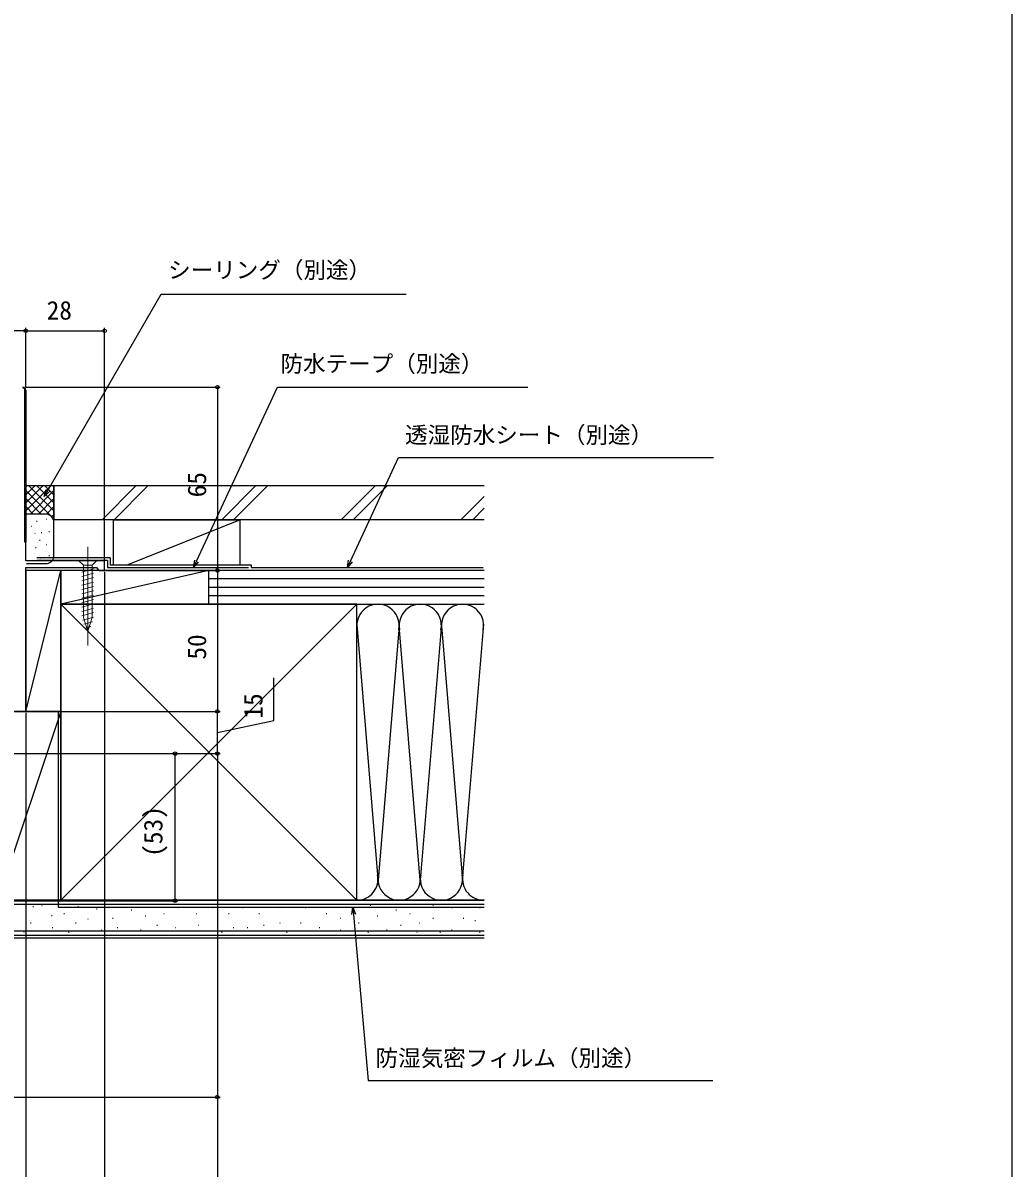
# Model space of a CAD drawing. Units: millimetres, scale not verified. Extents: x -525 to 525, y -783 to 778.
# Drawn here: x 174 to 525, y -549.7 to -143.5 of the extents above; entities that cross this region are included whole.
import ezdxf
from ezdxf.enums import TextEntityAlignment as Align

# ---------------------------------------------------------------- set-up
doc = ezdxf.new("R2010")
doc.units = ezdxf.units.MM
doc.header["$LTSCALE"] = 4
for name, color, linetype in [('0-3_YKK_11', 7, 'Continuous'), ('0-7_YKK_D', 6, 'Continuous'), ('0-8_YKK_ZWAK', 7, 'Continuous'), ('0-9_YSS_K', 3, 'Continuous'), ('0-A_YSS_KE', 3, 'Continuous')]:
    doc.layers.add(name, color=color, linetype=linetype)
doc.layers.add('0-5_YKK_13', color=4, linetype='Continuous', lineweight=18)
doc.styles.add('ＭＳ ゴシック', font='')
doc.styles.get('ＭＳ ゴシック').set_extended_font_data('MS Gothic')

msp = doc.modelspace()

# ---------------------------------------------------------------- linework, layer by layer
at = {"layer": '0-3_YKK_11'}
for p, q in [((174.697, -273.709), (174.963, -273.443)), ((174.697, -276.537), (174.997, -276.237)), ((174.997, -334.3), (174.997, -273.7)), ((174.697, -279.366), (174.997, -279.066)), ((174.697, -282.194), (174.997, -281.894)), ((174.697, -285.023), (174.997, -284.723)), ((174.697, -287.851), (174.997, -287.551)), ((174.697, -290.679), (174.997, -290.379)), ((174.697, -293.508), (174.997, -293.208)), ((174.697, -296.336), (174.997, -296.036)), ((174.697, -299.165), (174.997, -298.865)), ((174.697, -301.993), (174.997, -301.693)), ((174.697, -304.822), (174.997, -304.522)), ((174.697, -307.65), (174.997, -307.35)), ((174.697, -310.478), (174.997, -310.178)), ((174.697, -313.307), (174.997, -313.007)), ((174.697, -316.135), (174.997, -315.835)), ((174.697, -318.964), (174.997, -318.664)), ((174.697, -321.792), (174.997, -321.492)), ((174.697, -324.621), (174.997, -324.321)), ((174.697, -327.449), (174.997, -327.149))]:
    msp.add_line(p, q, dxfattribs=at)
for points in [[(174.997, -273.7), (174.997, -327.7), (174.697, -327.7), (174.697, -273.7)], [(167.197, -387.7), (169.838, -387.7), (170.022, -387.58), (170.572, -387.58), (170.755, -387.7), (174.997, -387.7), (174.997, -336.7), (200.097, -336.7), (200.597, -337.2), (201.097, -337.7), (202.997, -337.7), (202.997, -334.3), (174.997, -334.3)]]:
    msp.add_lwpolyline(points, dxfattribs=at)
for radius in [1, 1, 0.7]:
    msp.add_arc((173.997, -273.7), radius, 0.00001, 89.99999, dxfattribs=at)
at = {"layer": '0-5_YKK_13'}
for p, q in [((196.997, -329.3), (196.997, -364.3)), ((200.097, -334.3), (193.897, -334.3)), ((193.897, -334.3), (195.447, -335.85)), ((194.897, -338.276), (199.097, -337.151)), ((195.447, -335.85), (195.447, -354.384)), ((198.547, -335.85), (195.447, -335.85)), ((200.097, -334.3), (198.547, -335.85)), ((198.547, -354.384), (198.547, -335.85)), ((194.897, -339.829), (199.097, -338.704)), ((194.897, -341.382), (199.097, -340.257)), ((194.897, -342.935), (199.097, -341.81)), ((194.897, -344.488), (199.097, -343.363)), ((194.897, -346.041), (199.097, -344.916)), ((194.897, -347.594), (199.097, -346.469)), ((194.897, -349.147), (199.097, -348.021)), ((194.897, -350.7), (199.097, -349.574)), ((194.897, -352.253), (199.097, -351.127)), ((194.897, -353.806), (199.097, -352.68)), ((195.156, -355.289), (199.097, -354.233)), ((196.997, -359.3), (195.447, -354.384)), ((195.607, -356.721), (198.643, -355.908)), ((196.997, -359.3), (198.547, -354.384)), ((196.059, -358.153), (198.108, -357.604))]:
    msp.add_line(p, q, dxfattribs=at)
at = {"layer": '0-7_YKK_D'}
for p, q in [((175, -272.7), (175, -251.7)), ((175, -272.7), (175, -251.7)), ((203, -333.8), (203, -251.7)), ((175, -252.7), (163, -252.7)), ((175, -252.7), (203, -252.7)), ((175, -272.7), (244, -272.7)), ((243, -272.7), (243, -337.7)), ((203, -338.2), (203, -625.512)), ((203.5, -337.7), (244, -337.7)), ((203.5, -337.7), (244, -337.7)), ((243, -337.7), (243, -387.7)), ((174.997, -388.2), (174.997, -605.512)), ((174.997, -388.2), (174.997, -625.512)), ((175, -388.2), (175, -625.512)), ((175.497, -387.7), (244, -387.7)), ((175.5, -387.7), (244, -387.7)), ((243, -402.7), (243, -387.7)), ((147.25, -402.7), (244, -402.7)), ((147.254, -402.7), (244.004, -402.7)), ((148.247, -402.7), (229.012, -402.7)), ((228.012, -454.873), (228.012, -402.7)), ((-27.619, -454.873), (229.012, -454.873)), ((-21.384, -524.512), (244.004, -524.512))]:
    msp.add_line(p, q, dxfattribs=at)
for points in [[(181.547, -311.532), (182.822, -309.324), (223.026, -239.688), (310.044, -239.684)], [(234.496, -336.7), (235.573, -334.389), (264.339, -272.7), (353.18, -272.7)], [(289.131, -336.7), (290.208, -334.389), (307.317, -297.7), (419.051, -297.7)], [(183.414, -309.665), (181.547, -311.532), (182.23, -308.982)], [(236.192, -334.678), (234.496, -336.7), (234.954, -334.1)], [(290.828, -334.678), (289.131, -336.7), (289.589, -334.1)], [(243, -395.2), (263, -390.892), (263, -375.846)], [(243.004, -402.7), (243.004, -524.512), (243.004, -661.599)], [(290.668, -459.8), (291.127, -457.2), (292.03, -459.681)], [(291.127, -457.2), (291.349, -459.74), (296.505, -518.673), (418.827, -518.673)]]:
    msp.add_lwpolyline(points, dxfattribs=at)
for centre in [(175, -252.7), (175, -252.7), (203, -252.7), (243, -272.7), (243, -337.7), (243, -337.7), (243, -387.7), (243, -387.7), (228.012, -402.7), (243, -402.7), (243.004, -402.7), (228.012, -454.873), (243.004, -524.512)]:
    msp.add_circle(centre, 0.637, dxfattribs=at)
at = {"layer": '0-8_YKK_ZWAK'}
msp.add_lwpolyline([(-525, -782.7), (525, -782.7), (525, 747.3)], dxfattribs=at)
at = {"layer": '0-9_YSS_K'}
for p, q in [((185, -307.7), (175, -307.7)), ((175, -316.558), (183.858, -307.7)), ((175, -313.729), (181.029, -307.7)), ((175, -310.901), (178.201, -307.7)), ((175, -308.073), (175.373, -307.7)), ((176.142, -307.7), (185, -316.558)), ((178.971, -307.7), (185, -313.729)), ((181.799, -307.7), (185, -310.901)), ((184.627, -307.7), (185, -308.073)), ((185, -320.7), (185, -307.7)), ((214.11, -307.7), (202.11, -319.7)), ((218.353, -307.7), (206.353, -319.7)), ((256.537, -307.7), (244.537, -319.7)), ((260.779, -307.7), (248.779, -319.7)), ((298.963, -307.7), (286.963, -319.7)), ((303.206, -307.7), (291.206, -319.7)), ((175, -309.386), (185, -319.386)), ((175, -312.215), (180.485, -317.7)), ((176.686, -317.7), (185, -309.386)), ((179.515, -317.7), (185, -312.215)), ((337.658, -311.431), (329.389, -319.7)), ((175, -315.043), (177.675, -317.718)), ((182.325, -317.718), (185, -315.043)), ((337.658, -315.674), (333.632, -319.7)), ((182, -317.7), (175, -317.7)), ((178.857, -320.195), (179.057, -320.195)), ((182.195, -319.528), (182.395, -319.528)), ((184.205, -318.666), (185, -317.872)), ((185, -332.7), (185, -320.7)), ((206, -319.7), (206, -335.7)), ((206, -319.7), (251, -319.7)), ((211, -335.7), (251, -319.7)), ((251, -319.7), (251, -335.7)), ((177.001, -322.026), (177.201, -322.026)), ((178.189, -324.535), (178.389, -324.535)), ((180.526, -324.201), (180.726, -324.201)), ((183.196, -323.867), (183.396, -323.867)), ((179.923, -326.994), (180.123, -326.994)), ((182.195, -328.541), (182.395, -328.541)), ((178.523, -329.542), (178.723, -329.542)), ((183.196, -332.382), (183.396, -332.382)), ((175.3, -335.2), (182, -335.2)), ((180.192, -333.214), (180.392, -333.214)), ((175, -387.7), (187.5, -337.7)), ((240, -337.7), (187.5, -337.7)), ((240, -337.7), (187.5, -349.7)), ((251, -337.7), (206, -337.7)), ((337.658, -337.7), (240, -337.7)), ((240, -349.7), (240, -337.7)), ((240, -349.7), (240, -337.7)), ((337.658, -340.7), (240, -340.7)), ((337.658, -343.7), (240, -343.7)), ((337.658, -346.7), (240, -346.7)), ((187.5, -454.7), (292.5, -349.7)), ((187.5, -349.7), (292.5, -454.7)), ((240, -349.7), (337.658, -349.7)), ((292.5, -349.7), (337.658, -349.7)), ((292.506, -356.894), (299.842, -445.668)), ((330, -447.581), (337.501, -356.807)), ((307.342, -358.732), (300, -447.581)), ((315, -447.581), (307.658, -358.732)), ((322.39, -358.145), (315, -447.581)), ((322.661, -358.765), (330, -447.581)), ((187.5, -387.7), (160, -387.7)), ((187.5, -387.7), (165, -454.7)), ((187.5, -454.7), (187.5, -387.7)), ((187.5, -454.7), (165, -454.7)), ((292.5, -454.7), (337.658, -454.7)), ((337.658, -456.2), (165, -456.2)), ((177.565, -456.919), (177.765, -456.919)), ((180.684, -456.53), (180.884, -456.53)), ((193.481, -456.919), (193.681, -456.919)), ((200.108, -457.699), (200.308, -457.699)), ((204.199, -457.266), (204.399, -457.266)), ((212.44, -458.09), (212.64, -458.09)), ((228.924, -457.266), (229.124, -457.266)), ((241.217, -457.266), (241.417, -457.266)), ((251.931, -457.266), (252.131, -457.266)), ((265.118, -457.266), (265.318, -457.266)), ((274.184, -457.266), (274.384, -457.266)), ((290.667, -458.09), (290.867, -458.09)), ((297.26, -456.442), (297.46, -456.442)), ((306.326, -458.09), (306.526, -458.09)), ((319.513, -456.442), (319.713, -456.442)), ((326.106, -457.266), (326.306, -457.266)), ((335.996, -457.266), (336.196, -457.266)), ((176.744, -462.711), (176.944, -462.711)), ((184.192, -460.148), (184.392, -460.148)), ((188.54, -459.414), (188.74, -459.414)), ((192.661, -462.711), (192.861, -462.711)), ((196.989, -461.317), (197.19, -461.317)), ((205.847, -461.062), (206.047, -461.062)), ((217.385, -460.238), (217.585, -460.238)), ((223.979, -459.414), (224.179, -459.414)), ((235.448, -459.414), (235.648, -459.414)), ((246.986, -459.414), (247.186, -459.414)), ((257.701, -459.414), (257.901, -459.414)), ((265.118, -462.711), (265.318, -462.711)), ((272.535, -462.711), (272.735, -462.711)), ((281.601, -459.414), (281.801, -459.414)), ((286.546, -461.062), (286.746, -461.062)), ((293.139, -462.711), (293.339, -462.711)), ((299.733, -460.238), (299.933, -460.238)), ((311.271, -459.414), (311.471, -459.414)), ((314.568, -462.711), (314.768, -462.711)), ((319.513, -461.062), (319.713, -461.062)), ((330.227, -461.062), (330.427, -461.062)), ((334.347, -461.887), (334.547, -461.887)), ((337.658, -465.7), (165, -465.7)), ((174.272, -466.007), (174.472, -466.007)), ((181.463, -465.605), (181.663, -465.605)), ((184.419, -464.359), (184.619, -464.359)), ((190.188, -466.007), (190.388, -466.007)), ((196.8, -465.605), (197, -465.605)), ((201.726, -465.183), (201.926, -465.183)), ((207.495, -464.359), (207.695, -464.359)), ((215.737, -465.183), (215.937, -465.183)), ((221.506, -463.535), (221.706, -463.535)), ((228.099, -464.359), (228.299, -464.359)), ((236.272, -463.535), (236.472, -463.535)), ((244.514, -466.007), (244.714, -466.007)), ((248.635, -464.359), (248.835, -464.359)), ((253.58, -464.359), (253.78, -464.359)), ((259.349, -463.535), (259.549, -463.535)), ((267.59, -466.007), (267.79, -466.007)), ((279.129, -464.359), (279.329, -464.359)), ((286.546, -465.183), (286.746, -465.183)), ((296.436, -466.007), (296.636, -466.007)), ((303.029, -465.183), (303.229, -465.183)), ((307.974, -463.535), (308.174, -463.535)), ((313.743, -466.007), (313.943, -466.007)), ((321.985, -466.007), (322.185, -466.007)), ((326.106, -465.183), (326.306, -465.183)), ((335.996, -466.007), (336.196, -466.007)), ((337.658, -468.2), (165, -468.2))]:
    msp.add_line(p, q, dxfattribs=at)
msp.add_lwpolyline([(187.5, -387.7), (187.5, -337.7), (175, -337.7), (175, -387.7)], close=True, dxfattribs=at)
msp.add_lwpolyline([(187.5, -337.7), (187.5, -349.7), (240, -349.7)], dxfattribs=at)
for centre, radius, start, end in [((182, -320.7), 3, 360, 90), ((182.392, -332.621), 2.609, 261.34878, 358.26236), ((300, -357.2), 7.5, 348.21668, 191.78379), ((315, -357.2), 7.5, 348.21668, 191.78379), ((330, -357.2), 7.5, 348.21668, 191.78379), ((292.5, -447.2), 7.5, 270, 11.78353), ((307.5, -447.2), 7.5, 168.21646, 11.78353), ((322.5, -447.2), 7.5, 168.21646, 11.78353), ((337.5, -447.2), 7.5, 168.21646, 271.20759)]:
    msp.add_arc(centre, radius, start, end, dxfattribs=at)
at = {"layer": '0-A_YSS_KE'}
for p, q in [((337.658, -319.7), (185, -319.7)), ((205, -333.2), (179, -333.2)), ((204, -334.2), (179, -334.2)), ((255, -335.7), (255, -336.7)), ((255, -336.7), (337.342, -336.7)), ((292.5, -363.665), (292.5, -349.7)), ((292.5, -454.7), (292.5, -357.2)), ((186.5, -387.7), (186.5, -457.2)), ((337.658, -454.7), (165, -454.7)), ((186.5, -457.2), (337.658, -457.2)), ((337.658, -467.2), (165, -467.2))]:
    msp.add_line(p, q, dxfattribs=at)
for points in [[(337.658, -307.7), (185, -307.7), (185, -319.7)], [(204, -334.2), (204, -336.7), (254, -336.7)], [(205, -333.2), (205, -335.7), (255, -335.7)], [(292.5, -349.7), (187.5, -349.7), (187.5, -454.7), (292.5, -454.7)]]:
    msp.add_lwpolyline(points, dxfattribs=at)

# ---------------------------------------------------------------- texts
at = {"layer": '0-7_YKK_D', "style": 'ＭＳ ゴシック'}
for s, height, p in [('シーリング（別途）', 5.865, (225.532, -235.789)), ('28', 6.598, (182.429, -250.7)), ('防水テープ（別途）', 5.865, (265.405, -269.06)), ('透湿防水シート（別途）', 5.865, (309.613, -294.315)), ('防湿気密フィルム（別途）', 5.865, (299.152, -515.374))]:
    msp.add_text(s, height=height, dxfattribs=at).set_placement(p, align=Align.BOTTOM_LEFT)
for s, p in [('65', (241, -311.771)), ('50', (241, -369.348)), ('15', (261, -390.272)), ('(53)', (225.489, -439.295))]:
    msp.add_text(s, height=6.598, rotation=90, dxfattribs=at).set_placement(p, align=Align.BOTTOM_LEFT)

doc.saveas('drawing.dxf')
